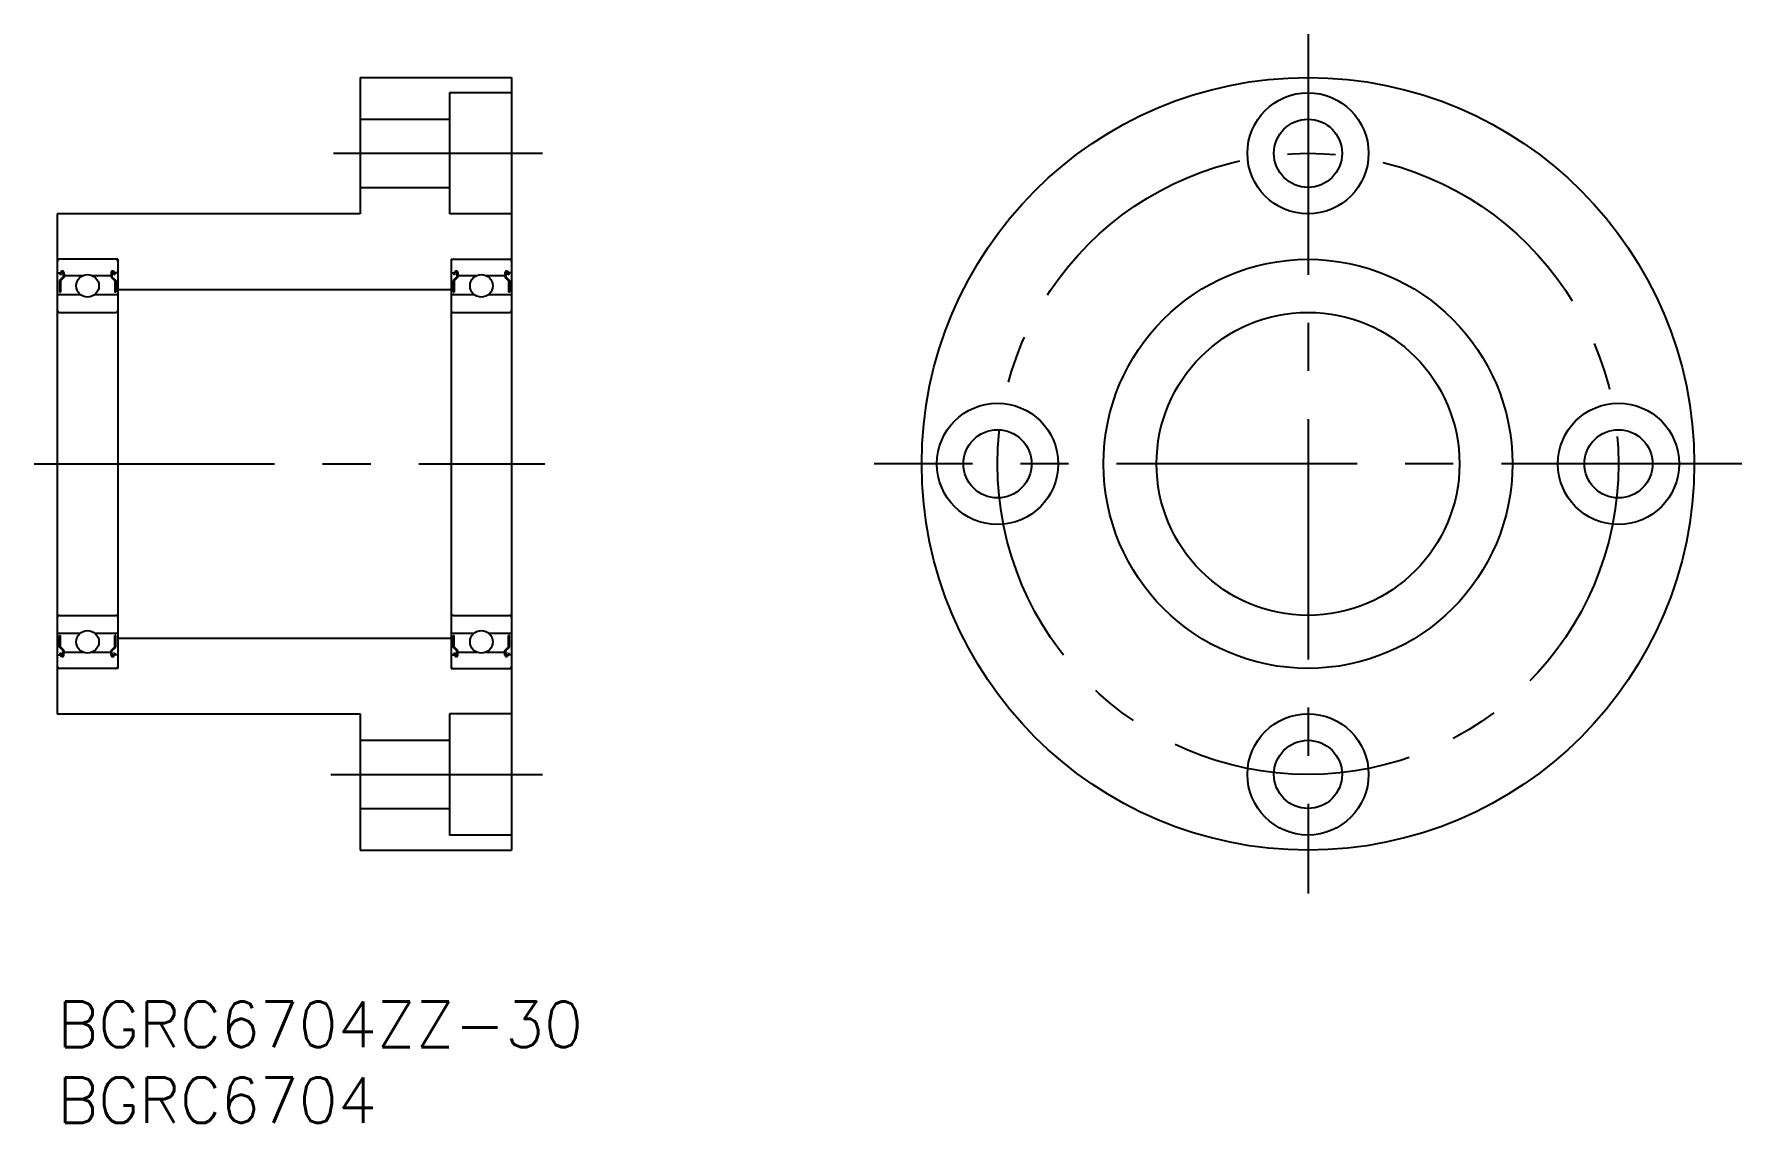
# Model space of a CAD drawing. Extents: x -2 to 111, y -8 to 64.
import ezdxf

# ---------------------------------------------------------------- set-up
doc = ezdxf.new("R2010")
doc.units = 0
doc.header["$LTSCALE"] = 0.5
doc.linetypes.add('CENTER', pattern=[50.8, 31.75, -6.35, 6.35, -6.35])
for name, color, linetype in [('MSM_CENTER', 1, 'CENTER'), ('MSM_CONTINUOUS', 7, 'CONTINUOUS'), ('MSM_PART_NUMBER', 7, 'CONTINUOUS')]:
    doc.layers.add(name, color=color, linetype=linetype)
doc.styles.get("Standard").update_dxf_attribs({"font": 'txt.shx', "height": 3, "bigfont": 'bigfont.shx'})

# ---------------------------------------------------------------- blocks, each defined once
blk = doc.blocks.new('*U10')
at = {"layer": 'MSM_PART_NUMBER'}
blk.add_text('BGRC6704ZZ-30', height=3, dxfattribs=at).set_placement((0, -3))
blk = doc.blocks.new('*U11')
at = {"layer": 'MSM_PART_NUMBER'}
blk.add_text('BGRC6704', height=3, dxfattribs=at).set_placement((0, -8))

msp = doc.modelspace()

# ---------------------------------------------------------------- linework, layer by layer
at = {"layer": 'MSM_CENTER'}
for p, q in [((82.58, 63.86), (82.58, 7.14)), ((18.24, 56), (32.03, 56)), ((-1.53, 35.5), (32.18, 35.5)), ((111.22, 35.5), (53.93, 35.5)), ((18.06, 15), (32.03, 15))]:
    msp.add_line(p, q, dxfattribs=at)
msp.add_circle((82.58, 35.5), 20.5, dxfattribs=at)
at = {"layer": 'MSM_CONTINUOUS'}
for p, q in [((20, 61), (30, 61)), ((20, 61), (20, 52)), ((30, 61), (30, 10)), ((25.9, 60), (25.9, 52)), ((30, 60), (25.9, 60)), ((20, 58.25), (25.9, 58.25)), ((20, 53.75), (25.9, 53.75)), ((20, 52), (0, 52)), ((0, 52), (0, 19)), ((30, 52), (25.9, 52)), ((4, 49), (0, 49)), ((4, 49), (4, 22)), ((26, 49), (30, 49)), ((26, 49), (26, 22)), ((0, 48.1), (0.18, 48.1)), ((0.03, 48.1), (0.18, 48.1)), ((0.39, 47.85), (0.14, 47.61)), ((0.14, 47.61), (0.14, 46.83)), ((0.18, 48.1), (0.26, 48.2)), ((0.24, 47.97), (0.19, 48.01)), ((0.45, 47.82), (0.21, 47.58)), ((0.21, 47.58), (0.21, 46.83)), ((0.23, 48.06), (0.31, 48.16)), ((0.28, 48.02), (0.23, 48.06)), ((0.24, 47.97), (0.28, 48.02)), ((0.37, 48.14), (0.39, 47.85)), ((0.44, 48.14), (0.45, 47.94)), ((0.45, 47.98), (0.45, 47.82)), ((0.45, 47.94), (1.71, 47.94)), ((2.29, 47.94), (3.55, 47.94)), ((3.56, 48.14), (3.55, 47.94)), ((3.55, 47.98), (3.55, 47.82)), ((3.55, 47.82), (3.79, 47.58)), ((3.63, 48.14), (3.61, 47.85)), ((3.61, 47.85), (3.86, 47.61)), ((3.77, 48.06), (3.69, 48.16)), ((3.72, 48.02), (3.77, 48.06)), ((3.76, 47.97), (3.72, 48.02)), ((3.82, 48.1), (3.74, 48.2)), ((3.76, 47.97), (3.81, 48.01)), ((3.79, 47.58), (3.79, 46.83)), ((3.97, 48.1), (3.82, 48.1)), ((4, 48.1), (3.82, 48.1)), ((3.86, 47.61), (3.86, 46.83)), ((26, 48.1), (26.18, 48.1)), ((26.03, 48.1), (26.18, 48.1)), ((26.39, 47.85), (26.14, 47.61)), ((26.14, 47.61), (26.14, 46.83)), ((26.18, 48.1), (26.26, 48.2)), ((26.24, 47.97), (26.19, 48.01)), ((26.45, 47.82), (26.21, 47.58)), ((26.21, 47.58), (26.21, 46.83)), ((26.23, 48.06), (26.31, 48.16)), ((26.28, 48.02), (26.23, 48.06)), ((26.24, 47.97), (26.28, 48.02)), ((26.37, 48.14), (26.39, 47.85)), ((26.44, 48.14), (26.45, 47.94)), ((26.45, 47.98), (26.45, 47.82)), ((26.45, 47.94), (27.71, 47.94)), ((28.29, 47.94), (29.55, 47.94)), ((29.56, 48.14), (29.55, 47.94)), ((29.55, 47.98), (29.55, 47.82)), ((29.55, 47.82), (29.79, 47.58)), ((29.63, 48.14), (29.61, 47.85)), ((29.61, 47.85), (29.86, 47.61)), ((29.77, 48.06), (29.69, 48.16)), ((29.72, 48.02), (29.77, 48.06)), ((29.76, 47.97), (29.72, 48.02)), ((29.82, 48.1), (29.74, 48.2)), ((29.76, 47.97), (29.81, 48.01)), ((29.79, 47.58), (29.79, 46.83)), ((29.97, 48.1), (29.82, 48.1)), ((30, 48.1), (29.82, 48.1)), ((29.86, 47.61), (29.86, 46.83)), ((0, 46.68), (1.51, 46.68)), ((0.14, 46.83), (0.21, 46.83)), ((2.46, 46.68), (2.49, 46.68)), ((2.49, 46.68), (4, 46.68)), ((3.86, 46.83), (3.79, 46.83)), ((4, 47), (26, 47)), ((26, 46.68), (27.51, 46.68)), ((26.14, 46.83), (26.21, 46.83)), ((28.46, 46.68), (28.49, 46.68)), ((28.49, 46.68), (30, 46.68)), ((29.86, 46.83), (29.79, 46.83)), ((0.15, 45.5), (3.85, 45.5)), ((26.15, 45.5), (29.85, 45.5)), ((0.15, 25.5), (3.85, 25.5)), ((26.15, 25.5), (29.85, 25.5)), ((0, 24.32), (1.51, 24.32)), ((0.14, 24.17), (0.21, 24.17)), ((0.14, 23.39), (0.14, 24.17)), ((0.21, 23.42), (0.21, 24.17)), ((2.46, 24.32), (2.49, 24.32)), ((2.49, 24.32), (4, 24.32)), ((3.79, 23.42), (3.79, 24.17)), ((3.86, 24.17), (3.79, 24.17)), ((3.86, 23.39), (3.86, 24.17)), ((4, 24), (26, 24)), ((26, 24.32), (27.51, 24.32)), ((26.14, 24.17), (26.21, 24.17)), ((26.14, 23.39), (26.14, 24.17)), ((26.21, 23.42), (26.21, 24.17)), ((28.46, 24.32), (28.49, 24.32)), ((28.49, 24.32), (30, 24.32)), ((29.79, 23.42), (29.79, 24.17)), ((29.86, 24.17), (29.79, 24.17)), ((29.86, 23.39), (29.86, 24.17)), ((0, 22.9), (0.18, 22.9)), ((0.03, 22.9), (0.18, 22.9)), ((0.39, 23.15), (0.14, 23.39)), ((0.18, 22.9), (0.26, 22.8)), ((0.24, 23.03), (0.19, 22.99)), ((0.45, 23.18), (0.21, 23.42)), ((0.28, 22.98), (0.23, 22.94)), ((0.23, 22.94), (0.31, 22.84)), ((0.24, 23.03), (0.28, 22.98)), ((0.37, 22.86), (0.39, 23.15)), ((0.44, 22.86), (0.45, 23.06)), ((0.45, 23.02), (0.45, 23.18)), ((0.45, 23.06), (1.71, 23.06)), ((2.29, 23.06), (3.55, 23.06)), ((3.55, 23.18), (3.79, 23.42)), ((3.55, 23.02), (3.55, 23.18)), ((3.56, 22.86), (3.55, 23.06)), ((3.61, 23.15), (3.86, 23.39)), ((3.63, 22.86), (3.61, 23.15)), ((3.77, 22.94), (3.69, 22.84)), ((3.76, 23.03), (3.72, 22.98)), ((3.72, 22.98), (3.77, 22.94)), ((3.82, 22.9), (3.74, 22.8)), ((3.76, 23.03), (3.81, 22.99)), ((4, 22.9), (3.82, 22.9)), ((3.97, 22.9), (3.82, 22.9)), ((26, 22.9), (26.18, 22.9)), ((26.03, 22.9), (26.18, 22.9)), ((26.39, 23.15), (26.14, 23.39)), ((26.18, 22.9), (26.26, 22.8)), ((26.24, 23.03), (26.19, 22.99)), ((26.45, 23.18), (26.21, 23.42)), ((26.28, 22.98), (26.23, 22.94)), ((26.23, 22.94), (26.31, 22.84)), ((26.24, 23.03), (26.28, 22.98)), ((26.37, 22.86), (26.39, 23.15)), ((26.44, 22.86), (26.45, 23.06)), ((26.45, 23.02), (26.45, 23.18)), ((26.45, 23.06), (27.71, 23.06)), ((28.29, 23.06), (29.55, 23.06)), ((29.55, 23.18), (29.79, 23.42)), ((29.55, 23.02), (29.55, 23.18)), ((29.56, 22.86), (29.55, 23.06)), ((29.61, 23.15), (29.86, 23.39)), ((29.63, 22.86), (29.61, 23.15)), ((29.77, 22.94), (29.69, 22.84)), ((29.76, 23.03), (29.72, 22.98)), ((29.72, 22.98), (29.77, 22.94)), ((29.82, 22.9), (29.74, 22.8)), ((29.76, 23.03), (29.81, 22.99)), ((30, 22.9), (29.82, 22.9)), ((29.97, 22.9), (29.82, 22.9)), ((4, 22), (0, 22)), ((26, 22), (30, 22)), ((0, 19), (20, 19)), ((20, 19), (20, 10)), ((25.9, 19), (25.9, 11)), ((30, 19), (25.9, 19)), ((20, 17.25), (25.9, 17.25)), ((20, 12.75), (25.9, 12.75)), ((30, 11), (25.9, 11)), ((20, 10), (30, 10))]:
    msp.add_line(p, q, dxfattribs=at)
for centre, radius in [((82.58, 35.5), 25.5), ((82.58, 56), 4), ((82.58, 56), 2.25), ((82.58, 35.5), 13.5), ((2, 47.25), 0.75), ((28, 47.25), 0.75), ((82.58, 35.5), 10), ((62.08, 35.5), 4), ((103.08, 35.5), 4), ((62.08, 35.5), 2.25), ((103.08, 35.5), 2.25), ((2, 23.75), 0.75), ((28, 23.75), 0.75), ((82.58, 15), 4), ((82.58, 15), 2.25)]:
    msp.add_circle(centre, radius, dxfattribs=at)
for centre, radius, start, end in [((0.15, 48.85), 0.15, 90, 180), ((3.85, 48.85), 0.15, 0, 90), ((26.15, 48.85), 0.15, 90, 180), ((29.85, 48.85), 0.15, 0, 90), ((0.23, 48.06), 0.0651, 140.0002, 230.0848), ((0.34, 48.13), 0.0977, 4.9968, 140.0002), ((0.34, 48.13), 0.0326, 2.8198, 140.0033), ((3.66, 48.13), 0.0977, 39.9998, 175.0032), ((3.66, 48.13), 0.0326, 39.9967, 177.1802), ((3.77, 48.06), 0.0651, 309.9152, 39.9998), ((26.23, 48.06), 0.0651, 140.0002, 230.0848), ((26.34, 48.13), 0.0977, 4.9968, 140.0002), ((26.34, 48.13), 0.0326, 2.8198, 140.0033), ((29.66, 48.13), 0.0977, 39.9998, 175.0032), ((29.66, 48.13), 0.0326, 39.9967, 177.1802), ((29.77, 48.06), 0.0651, 309.9152, 39.9998), ((0.15, 45.65), 0.15, 180, 270), ((3.85, 45.65), 0.15, 270, 0), ((26.15, 45.65), 0.15, 180, 270), ((29.85, 45.65), 0.15, 270, 0), ((0.15, 25.35), 0.15, 90, 180), ((3.85, 25.35), 0.15, 0, 90), ((26.15, 25.35), 0.15, 90, 180), ((29.85, 25.35), 0.15, 0, 90), ((0.23, 22.94), 0.0651, 129.9152, 219.9998), ((0.34, 22.87), 0.0977, 219.9998, 355.0032), ((0.34, 22.87), 0.0326, 219.9967, 357.1802), ((3.66, 22.87), 0.0977, 184.9968, 320.0002), ((3.66, 22.87), 0.0326, 182.8198, 320.0033), ((3.77, 22.94), 0.0651, 320.0002, 50.0848), ((26.23, 22.94), 0.0651, 129.9152, 219.9998), ((26.34, 22.87), 0.0977, 219.9998, 355.0032), ((26.34, 22.87), 0.0326, 219.9967, 357.1802), ((29.66, 22.87), 0.0977, 184.9968, 320.0002), ((29.66, 22.87), 0.0326, 182.8198, 320.0033), ((29.77, 22.94), 0.0651, 320.0002, 50.0848), ((0.15, 22.15), 0.15, 180, 270), ((3.85, 22.15), 0.15, 270, 0), ((26.15, 22.15), 0.15, 180, 270), ((29.85, 22.15), 0.15, 270, 0)]:
    msp.add_arc(centre, radius, start, end, dxfattribs=at)

# ---------------------------------------------------------------- block references
for name in ['*U10', '*U11']:
    msp.add_blockref(name, (0, 0), dxfattribs=at)

doc.saveas('drawing.dxf')
